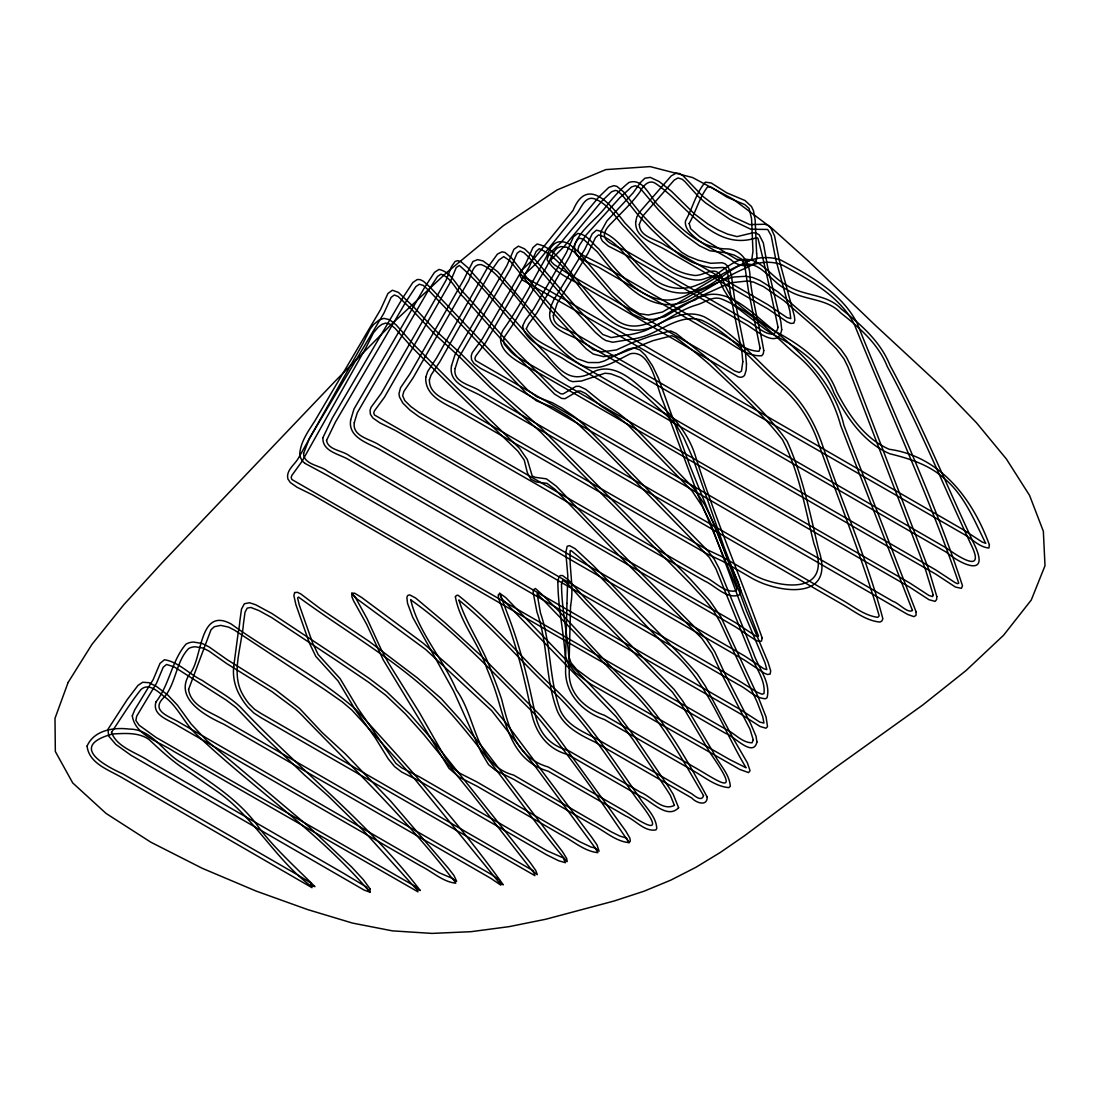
<?xml version="1.0" encoding="UTF-8"?>
<svg xmlns="http://www.w3.org/2000/svg" width="1100" height="1100" viewBox="0 0 1100 1100"><rect width="100%" height="100%" fill="white"/><g stroke="black" fill="none" stroke-linecap="round" stroke-linejoin="round"><path stroke-width="1.5" d="M304.81 463.293L327.511 475.461L740.451 713.872L760.018 726.44L765.944 728.214L767.511 726.619L766.081 717.008L758.354 697.414L720.706 616.632L709.665 600.531L690.855 579.755L541.393 428.326L491.219 383.969L461.175 353.98L435.971 330.921L413.737 307.01L398.393 292.394L392.384 290.221L387.956 293.452L380.655 309.403L314.655 421.272C308.248 431.255 300.768 441.526 299.75 453.695A8.195 4.73 60 0 0 304.81 463.293M522.624 325.971C525.896 344.369 553.355 351.106 567.132 361.322L935.633 574.076L955.433 587.056L961.4 588.349L962.5 585.86C933.515 496.389 891.784 410.933 857.216 323.4C842.009 293.26 809.518 275.303 780.588 259.971C768.776 255.97 755.109 256.946 744.219 263.161C724.213 271.92 705.925 283.594 687.335 294.91C649.454 314.215 619.41 274.409 598.826 248.93C592.281 243.416 586.96 234.396 577.789 233.434L573.471 236.803L566.294 252.821L533.651 309.114L525.442 320.1L522.624 325.971M689.164 223.534L690.676 228.772L699.93 236.926L736.45 259.201L745.704 261.154L749.513 260.631L751.933 258.61L752.964 251.212L751.534 218.419L749.072 208.423L744.879 204.669L726.894 197.12L711.7 187.454L707.616 186.835C699.531 197.34 695.888 211.75 689.164 223.534M87.093 746.048C88.963 763.895 109.766 770.179 123.049 778.236L311.988 887.673L310.558 882.764L296.464 874.225L123.021 774.001C100.045 763.579 70.537 745.346 112.846 733.934C124.933 733.398 138.517 732.119 148.94 739.447C161.81 751.41 174.653 763.455 189.819 772.544L217.36 791.574C253.756 817.025 274.601 858.371 309.925 885.266L314.93 886.614C295.996 867.625 275.798 849.626 259.353 828.204C239.965 800.442 210.76 782.444 183.219 763.84C163.928 754.091 152.983 729.025 129.236 729.08C113.74 727.128 94.05 730.125 87.093 746.048M526.268 328.79C534.16 342.457 554.125 348.095 567.119 357.101L935.715 569.91L955.226 582.711L957.591 583.715L958.76 583.151C928.606 495.11 888.841 410.272 854.15 323.895C839.657 296.024 808.225 278.891 781.275 264.509C770.041 260.728 757.075 261.745 746.749 267.657C725.629 276.416 707.176 289.877 687.129 300.561C648.904 317.391 617.939 277.901 597.41 252.01L583.577 239.36L579.755 238.191L578.174 238.934L575.204 243.361L569.594 256.52L536.882 312.95L528.619 324.005L526.268 328.79M566.94 603.446L565.634 656.301L568.274 664.084L575.616 672.87L590.824 684.186L739.832 769.464L748.55 772.599L750.062 770.701L747.395 762.836L733.178 738.334L705.389 686.125L697.098 673.681L678.123 652.63L593.519 565.771L575.149 548.707L569.498 545.641L567.188 546.246L565.799 552.558L567.834 576.001L566.94 603.446M570.584 605.646L569.223 657.525L570.982 662.764L576.606 669.391L590.893 680.02L729.63 759.523L746.102 767.786C723.497 730.345 709.101 686.538 676.761 655.751C639.678 622.834 609.675 581.377 570.941 550.467L570.171 550.674C568.989 568.7 574.2 587.359 570.584 605.646M188.554 689.466C190.836 706.31 211.104 712.112 223.726 719.936L491.026 874.253L499.84 880.344L500.803 885.143L490.944 878.419L223.754 724.157C205.04 715.715 173.126 698.019 189.929 673.585C202.538 659.491 198.66 606.004 231.248 624.058C272.209 653.689 318.629 676.197 356.4 710.023C407.605 766.109 459.264 823.13 503.264 884.826L498.974 882.393L414.893 779.254L351.945 710.105L342.196 701.827L325.091 689.893L234.603 630.204L228.566 627.096L220.729 625.377L214.308 626.725L211.008 629.777L188.554 689.466M742.816 361.735L741.469 371.126L739.186 372.487L734.456 370.851L715.77 358.765L569.58 274.587L554.207 264.619L551.1 261.594L551.018 259.765L563.901 246.716L601.769 201.19L611.531 191.799L615.381 190.41L617.306 190.877L622.064 194.893L638.096 215.105L651.007 228.896L670.986 247.94L681.395 256.314L691.996 262.199L702.419 265.788L712.071 268.001L723.25 267.451L725.931 268.95L727.815 274.01L731.032 297.729L741.854 351.326L742.816 361.735M746.46 363.811L746.199 370.054L744.686 375.018A12.953 7.48 60 0 1 737.99 376.709L590.7 290.757C576.125 280.926 556.05 275.316 547.058 259.586L548.969 253.921L560.904 242.591L598.812 197.024L608.85 187.385L613.855 185.653L616.921 186.395L623.549 191.881L639.664 212.204L655.545 229.02L681.766 252.34L688.201 256.218L698.225 260.205L710.586 263.285L722.122 262.762L725.079 263.794L727.966 266.42L731.294 274.739L734.594 298.856L745.415 352.44L746.46 363.811M561.523 584.224C561.674 614.254 569.993 643.706 569.195 673.819C569.388 694.705 585.929 708.991 604.368 715.261L692.01 765.861C717.64 780.202 743.628 800.91 710.683 753.734L683.086 707.204L672.402 692.12L584.994 602.786L567.531 583.523L562.691 580.25L561.523 584.224M557.879 581.845C557.92 612.109 566.362 641.781 565.565 672.114C566.156 695.173 583.536 712.497 604.436 719.51L691.982 770.055C703.808 776.435 714.986 786.404 728.791 787.628L730.304 786.39C729.602 773.492 718.369 763.537 713.185 752.139L682.908 701.264L674.011 689.288L586.369 599.692L568.7 580.209L562.691 575.616L560.34 575.506L558.869 576.909L557.879 581.845M756.607 253.261C759.729 269.376 738.939 268.001 731.197 259.944C716.705 250.841 700.013 244.351 688.586 231.069A9.515 5.5 60 0 1 685.52 220.866C692.56 208.395 696.053 192.679 705.402 182.146L711.246 182.999L726.715 192.816L745.003 200.516L751.492 206.525L753.5 210.829L755.164 220.11L756.607 253.261M549.711 313.06C548.433 329.271 567.559 333.259 578.49 339.817L946.344 552.2C962.349 565.524 990.866 577.926 973.871 543.551C946.041 484.096 921.36 423.06 889.996 365.31C880.44 341.454 860.984 324.637 841.376 309.127C826.801 293.37 803.742 296.601 786.72 285.202C770.055 277.173 757.9 252.01 736.354 261.415C722.824 268.097 712.03 279.826 697.469 284.831C681.134 292.119 660.88 287.76 648.835 274.519C630.493 261.374 619.671 234.836 596.406 230.202L592.24 233.778L584.842 249.301L553.822 299.75L551.43 305.154L549.711 313.06M916.094 611.848L916.011 615.368L913.921 616.66L907.651 614.419L495.962 376.337L480.562 368.349L473.894 363.413L471.556 359.728L471.212 355.905L472.216 352.784L482.377 338.772L514.965 282.343L525.773 263.519L532.923 247.61L537.048 244.021C554.524 247.5 564.41 266.186 575.864 278.479C587.744 292.531 599.225 307.175 614.048 318.34C641.286 341.014 668.649 307.161 694.567 300.245C724.996 280.28 753.376 315.343 776.009 331.952C806.107 356.812 834.941 386.018 843.934 425.453L916.094 611.848M553.341 315.521C553.135 328.254 570.46 329.368 578.435 335.582L946.385 548.02C958.265 556.504 986.191 575.204 970.901 544.28C943.154 484.99 918.541 424.132 887.274 366.547C878.226 343.599 859.361 327.704 840.62 312.812C826.21 297.536 803.426 300.96 786.816 289.465C770.385 282.48 759.412 256.988 738.636 266.021C725.202 272.814 714.354 284.405 699.834 289.396C682.289 297.22 660.756 292.05 647.845 277.998C630.273 265.471 620.056 240.928 598.62 234.877L595.416 237.71L588.129 253.041L557.109 303.49L553.341 315.521M703.519 795.589C701.924 802.202 694.705 795.974 691.817 793.801L594.577 737.66C581.46 731.184 566.885 724.68 560.381 710.559C548.886 679.456 551.389 644.504 540.457 612.92L537.075 593.56L626.051 685.85C659.45 716.251 680.941 757.24 703.519 795.589M707.19 797.032C707.355 807.043 695.791 802.629 691.749 797.968L594.619 741.895C580.099 735.034 564.754 727.114 557.645 711.755C545.16 680.144 548.268 644.256 536.938 611.999L533.156 592.556L533.514 589.71L535.425 588.5C567.793 617.471 595.348 652.919 627.357 682.688C661.581 714.532 685.149 756.525 707.19 797.032M635.704 221.788C634.769 238.452 654.266 243.004 665.651 249.865L767.924 308.921L787.174 321.901L790.886 323.441L793.801 323.166L794.805 320.224L794.406 316.195L779.322 260.48L774.565 235.978L770.674 227.59L767.621 225.101L764.555 224.249L749.815 224.606L733.122 216.906L716.1 206.429L702.914 196.433L682.55 175.244L679.14 173.442L676.074 173.209L671.261 175.89L639.581 212.19L636.804 216.961L635.704 221.788M639.334 224.317C639.54 237.518 657.126 239.181 665.596 245.63L768.048 304.782L786.94 317.556L790.776 318.587L789.855 311.025L775.83 259.71L771.169 235.606L767.704 229.474L750.75 229.226L729.616 219.134L705.457 202.812L698.418 196.597L684.888 181.569L682.192 179.259L677.985 177.939L674.163 180.139L642.689 216.191L639.334 224.317M425.769 377.217C424.641 396.22 445.211 403.961 459.099 411.166L705.787 553.149A140.415 81.07 60 0 0 709.61 555.087L722.356 561.096L753.418 579.067A139.576 80.589 60 0 0 763.909 583.811C793.237 594.413 834.006 594.481 818.551 549.326C809.861 512.957 802.574 475.489 787.188 441.389C766.659 412.252 738.911 389.098 713.872 364.045A431.447 249.095 60 0 0 703.711 355.259L676.033 333.341L670.574 330.921L650.788 336.036L631.909 342.87L616.399 349.938L601.906 351.918L593.148 349.731L584.183 342.375L555.418 310.956L527.656 278.657L511.459 257.84L504.955 252.45L502.013 251.845L497.461 254.059L487.382 267.905L436.728 357.72L427.694 371.484L425.769 377.217M429.399 379.871C429.082 395.794 448.14 400.166 459.058 406.931L705.622 548.859A137.266 79.255 60 0 0 709.321 550.729L722.178 556.779L755.384 575.836A137.266 79.255 60 0 0 763.331 579.315C793.87 590.26 831.133 588.706 814.014 543.826C805.035 508.75 799.287 471.652 782.375 439.519C760.829 412.129 734.883 388.465 709.596 364.623A460.047 265.609 60 0 0 702.9 358.875A388.135 224.084 60 0 0 692.216 350.103L675.991 337.549L671.839 335.72L653.043 340.643L615.739 355.245L603.446 356.62L593.285 354.035L586.286 348.879L579.507 341.935L547.566 306.721L509.974 260.837L503.69 256.616L498.712 260.15L490.627 271.7L439.973 361.501L431.007 375.141L429.399 379.871M132.303 715.798C135.135 735.391 159.431 741.702 174.006 751.548L417.959 891.839L416.171 886.916L156.049 737.44L139.081 725.202L135.877 720.431L136.689 716.169L156.585 683.086L163.199 667.26L166.554 664.455L174.336 666.957L226.201 700.081L236.019 707.465L258.252 730.758L304.343 774.881L327.8 795.575L363.715 830.926L415.649 888.374L420.255 890.505C368.143 822.181 298.897 769.436 240.309 707.011C229.006 696.273 214.968 689.15 202.194 680.391C189.282 674.3 178.722 661.966 164.45 659.752L160.009 663.382L153.271 679.401L134.833 709.679L132.303 715.798M912.436 610.473C907.789 613.8 898.769 603.006 892.98 601.342L475.612 360.553L474.911 358.476L475.599 356.345L485.609 342.581L529.072 267.218L536.112 251.488L539.22 248.724C580.319 265.897 600.93 351.147 656.48 325.38C669.749 318.134 682.179 309.127 696.836 304.851C704.852 302.61 712.401 295.886 721.16 298.843C745.745 308.674 765.765 326.906 784.987 344.63A304.343 175.711 60 0 0 795.149 353.815C817.96 371.951 833.099 397.788 840.744 425.659L912.436 610.473M322.905 437.69C322.19 452.059 340.326 454.066 349.745 460.254L738.402 684.64C747.464 688.971 755.109 698.321 765.518 698.748L767.03 697.744C771.141 682.165 758.175 667.727 753.582 653.428L718.96 568.15L714.271 559.171L708.276 551.293L584.499 425.301L574.585 416.859L561.908 408.072L552.269 402.737L536.621 396.688L527.395 389.799L430.457 287.623L423.514 281.311L420.186 279.647L417.257 279.51L412.857 282.507L403.013 297.44L332.269 418.151L322.905 437.69M326.521 440.467C328.144 450.285 342.939 450.409 349.663 455.991L738.457 680.46L757.309 692.299L762.025 694.21L763.964 693.591C765.793 679.484 754.71 666.957 750.53 653.964L715.935 568.769L709.431 557.494L599.899 444.895L577.074 423.143A122.719 70.854 60 0 0 567.848 416.171L552.681 407.165L536.717 400.964L526.405 393.277L429.069 290.716L423.266 285.409L419.279 284.24L415.896 286.605L406.257 301.235L335.541 421.891L326.521 440.467M740.534 590.067L739.53 594.852C726.825 599.83 715.426 585.723 704.509 580.91L419.018 416.707L409.998 410.163L402.806 403.026L399.547 397.059L398.956 393.772L400.538 387.75L409.956 373.918L463.884 279.455L472.931 261.511L477.606 259.627L483.051 260.975L497.736 271.782L556.985 341.481L568.727 352.55L577.184 358.614L588.087 362.546L598.868 362.56L603.982 361.089L628.018 349.168L633.848 347.793L639.87 349.951L645.411 355.259L652.534 365.901L658.474 378.276L689.274 464.255L727.293 557.796L738.251 582.216L740.534 590.067M736.876 588.473L736.409 590.769C724.57 593.533 714.739 581.185 704.55 576.716L419.086 412.541L410.836 406.56L404.772 400.592L402.655 395.711L403.879 391.38L413.188 377.712L467.17 283.154C471.556 277.31 471.611 263.532 481.277 264.619C491.466 268.496 498.836 277.214 505.643 285.368C530.86 311.039 548.79 345.482 580.264 364.444C597.822 373.725 614.969 361.199 630.382 353.732C651.324 349.278 656.741 388.231 663.135 401.692L698.321 495.839L736.876 588.473M233.709 666.449C232.609 676.596 234.85 686.895 239.979 695.709A40.508 23.389 60 0 0 247.665 706.915L253.866 713.048L261.002 717.654L534.875 875.641L533.266 870.76L260.947 713.405L254.54 709.28L249.356 704.151A35.379 20.419 60 0 1 242.646 694.375C232.375 676.252 239.071 654.679 241.794 635.401A121.522 70.153 60 0 0 243.458 623.741L245.011 612.274L247.184 608.121L250.827 607.447L259.05 610.638L271.741 617.623L337.851 661.402L368.913 682.454L385.825 695.296L405.281 713.804L423.926 734.621L472.12 794.049L532.868 871.53L537.281 874.651L535.741 870.457L530.227 862.661L431.791 739.255L409.86 714.051L386.65 691.68L369.311 678.507L338.113 657.36L271.947 613.539L255.626 604.739L249.508 602.745L244.379 603.749L241.491 609.125L239.827 621.211A117.961 68.104 60 0 1 238.219 632.527L233.709 666.449M370.095 888.938L369.944 892.183L364.127 890.079L131.051 755.301L115.83 744.411L108.721 736.106L107.938 729.327L127.174 699.669L138.009 685.382L142.684 682.275L148.926 682.674L156.351 686.373L167.75 694.98L177.43 705.155L191.07 723.938L206.772 740.616L307.986 825.921L351.478 866.827L363.399 879.711L370.095 888.938M303.559 453.489C303.751 464.846 320.334 465.245 327.442 471.212L740.52 709.706L759.852 722.122L763.964 723.058L762.781 716.87L757.226 702.268L720.046 621.995L713.322 610.294L704.976 599.775L689.549 582.931L540.141 431.558L490.132 387.365L460.006 357.294L434.734 334.18L412.39 310.159L398.104 296.45L394.24 295.006L391.119 297.385L383.941 313.115L309.389 438.46L303.559 453.489M936.829 596.585L936.609 599.569L935.082 601.356L929.06 599.748L909.508 587.043L537.707 372.377C522.844 364.1 491.741 351.766 503.016 330.137C519.461 307.065 532.414 281.572 546.315 256.96C549.051 250.346 552.668 241.299 561.275 241.684A26.606 15.359 60 0 1 569.25 244.104L578.476 251.996L613.126 292.449L629.777 307.615L639.306 313.596L648.285 315.012L662.516 312.015L694.224 293.439L722.617 280.115L733.893 277.007L746.171 276.265L752.84 277.544L759.866 280.445L777.727 291.706L821.851 329.684L840.895 349.387L846.505 357.266L850.905 366.204L928.537 568.906L936.829 596.585M458.947 600.174C466.703 625.226 483.285 647.212 491.672 672.348A313.252 180.854 60 0 1 496.897 685.891A318.202 183.714 60 0 1 501.696 699.476C508.75 727.884 516.409 757.749 548.144 766.961L625.914 811.855C658.611 834.433 660.11 828.107 636.556 798.531C609.868 761.035 585.365 721.229 551.196 689.824C520.382 660.852 491.604 626.423 458.947 600.174M111.526 732.325C116.696 747.326 136.62 752.593 149.078 761.008L343.901 873.482L366.41 887.013L369.944 892.183C318.931 832.067 252.436 787.779 195.69 733.741C184.566 723.236 178.571 708.455 166.856 698.555C159.926 693.729 149.545 681.684 140.951 689.562C130.13 703.092 121.124 718.08 111.526 732.325M350.666 420.021C347.779 437.47 367.868 443.011 379.789 449.529L744.15 659.89L764.197 673.131L767.484 674.479L770.124 674.08L770.701 670.945L768.102 662.406L746.707 611.559L715.179 526.24L704.633 504.584L694.1 488.675L628.994 421.547L618.599 413.256L601.673 402.243L585.777 389.359L579.109 386.279L575.905 386.389L563.09 393.951L560.752 393.772L555.362 390.418L513.535 348.343L465.369 294.511C456.638 286.454 451.467 271.837 438.941 269.445L434.5 272.374L424.614 287.444L353.966 409.09L350.666 420.021M354.283 422.661C352.151 436.947 371.002 439.024 379.734 445.294L744.232 655.737L763.964 668.786L766.838 669.611L764.981 662.764L743.559 611.875L710.298 522.294L702.048 506.055L692.202 491.164L627.976 424.999L618.227 417.23L601.232 406.175L585.502 393.415L580.346 390.995L577.995 391.091L565.001 398.681L561.646 398.42L554.592 394.103L512.036 351.312L463.788 297.399C455.895 290.249 451.426 277.571 440.908 274.189L437.525 276.499L427.859 291.225L357.28 412.761L354.283 422.661M933.144 594.743L932.607 596.612L928.867 595.416L909.59 582.876L519.461 358.325A41.14 23.746 60 0 1 511.335 352.303L504.377 344.382L503.442 341.014L504.694 336.6L513.975 322.974L546.714 266.599L553.987 251.611L557.191 248.022L560.89 246.565L567.05 247.28L574.159 251.996L611.861 295.666L632.72 314.077L643.335 319.151L653.166 319.44L664.854 316.594L696.754 297.935L730.276 282.824L747.601 280.968L753.679 282.123L763.496 286.605L783.97 300.657L814.138 326.879L836.303 348.769L843.975 358.861L847.825 366.685L925.348 569.099L933.144 594.743M455.386 596.832C459.951 622.352 478.899 643.445 486.75 668.305A301.771 174.226 60 0 1 492.03 681.601C505.409 715.33 506.715 759.027 548.212 771.21L625.859 816.035C635.621 820.256 644.683 831.971 655.875 829.909L656.755 828.492C656.26 815.801 644.71 806.754 638.674 796.331C611.765 758.45 586.946 718.327 552.475 686.634C520.561 657.03 492.277 621.995 458.026 595.237L456.335 595.457L455.386 596.832M753.266 739.874L752.056 742.789C742.115 742.885 734.635 733.164 725.862 729.286L291.899 479.531L291.17 477.538L291.844 475.434L301.854 461.615L366.053 347.49L373.368 332.901L378.317 327.058L381.934 324.335L385.674 323.111L389.757 324.032L394.9 328.157L411.551 346.857L454.974 390.335L517.962 451.234L524.246 460.13L527.354 472.684L530.832 479.188L536.346 481.979L546.975 483.354L555.17 489.541L617.072 553.52L701.855 638.426L711.975 652.891L722.315 675.249L749.98 729.149L753.266 739.874M756.938 741.964C753.239 758.216 733.549 735.515 725.821 733.48L312.868 495.069L297.165 487.314L290.304 482.529L287.856 478.885C285.863 470.085 294.924 464.681 298.609 457.806L362.766 343.791L370.123 329.106L373.601 324.514L379.349 319.853L383.928 318.381L389.565 319.688L396.124 324.885L412.885 343.709L456.211 387.076L519.571 448.388L527.312 459.539L532.207 475.942L535.219 477.317L546.398 478.844L556.352 486.241L595.65 527.244L706.53 639.059L714.739 651.75L725.148 674.245L750.695 723.773L756.016 736.202L756.938 741.964M451.536 365.709C448.03 383.226 468.408 388.891 480.301 395.354L841.803 604.065C853.944 610.857 865.604 620.744 879.89 622.05L881.801 621.074L882.86 618.777C867.157 558.869 841.431 501.215 821.508 442.379C813.34 420.007 800.704 398.791 782.183 383.46C756.869 360.882 734.484 333.451 704.371 316.882C683.691 307.78 663.438 322.382 645.398 330.522A285.368 164.752 60 0 1 640.035 332.255A271.562 156.791 60 0 1 631.661 334.317L611.215 337.549L602.731 334.455L577.197 308.234L530.805 254.788L524.507 248.82L518.361 246.153L513.906 249.329L506.853 265.691L454.987 354.805L451.536 365.709M455.139 368.459C452.43 382.814 471.611 384.862 480.246 391.105L841.844 599.871C853.366 606.334 864.339 615.574 877.773 617.348L879.189 615.876C861.671 555.789 837.402 497.296 816.64 438.089C808.514 417.01 795.369 397.98 777.727 383.735C753.088 362.464 731.954 334.331 701.827 320.265C681.244 313.61 663.094 329.684 644.999 336.036A285.038 164.56 60 0 1 636.57 338.374L612.7 342.265L605.894 340.546L602.36 338.429L595.361 332.365L575.671 311.176L529.389 257.854L523.971 252.711L520.107 250.965L517.082 253.248L510.166 269.363L458.288 358.49L455.139 368.459M985.641 543.207L982.286 542.107L963.023 529.567L545.861 288.722L524.411 277.214L524.893 274.175L536.965 262.817L576.166 214.404C581.254 208.409 584.842 195.044 595.155 199.031C607.681 204.064 614.941 216.178 623.411 225.954C643.926 246.579 662.805 275.413 693.839 279.785A49.115 28.353 60 0 0 703.67 279.056L712.594 275.99L717.681 276.554L723.814 289.809L733.232 304.755L764.899 329.051A317.625 183.384 60 0 0 773.699 334.84C798.806 347.834 823.804 365.076 833.91 392.837C846.56 417.257 863.541 442.489 889.707 453.736C909.425 458.562 929.541 464.874 944.886 478.981C964.59 495.688 974.38 520.685 985.641 543.207M778.058 327.374C773.768 344.245 754.531 323.895 746.281 320.265L627.756 251.831C613.305 244.104 593.464 240.433 611.765 222.791C621.431 212.685 631.936 203.17 640.049 191.716C642.964 185.817 649.33 178.516 656.205 183.906C686.538 204.462 714.093 252.505 756.718 237.641L757.941 238.329C765.394 267.465 771.87 297.743 778.058 327.374M781.715 329.697C778.058 350.061 755.466 329.904 746.24 324.445L627.811 256.08L608.314 246.056L602.374 241.051L600.724 237.751L600.751 232.059L606.911 220.921L633.16 192.816L640.599 182.38L644.889 178.241L650.251 177.375L659.12 181.528L671.413 191.221L694.389 213.895L707.754 223.919L717.668 229.721L727.581 234.121L737 236.61L752.744 232.856L755.893 232.966L759.165 234.809L763.331 242.949L767.676 267.176L780.876 321.887L781.715 329.697M763.758 350.529L763.276 353.801L761.764 355.754C746.487 356.744 733.521 344.451 720.541 337.659L601.59 268.991C591.731 262.721 569.209 258.349 575.644 242.385C582.821 227.452 597.602 218.295 607.173 205.123C613.717 196.914 620.675 188.98 628.966 182.476C644.023 177.292 650.361 199.279 660.041 206.979C678.741 226.036 699.119 249.301 728.035 248.916C742.527 250.236 750.186 263.835 750.008 277.406C752.455 302.156 759.729 326.109 763.758 350.529M760.086 348.329L759.014 351.312C744.769 350.9 732.779 339.996 720.569 333.479L601.521 264.743L582.23 254.884L578.421 251.776L577.885 249.7L579.013 245.96L585.901 235.235L619.822 197.725L631.592 186.931L635.47 185.735L639.664 187.701L658.584 209.99L671.729 223.396L685.314 235.428L699.394 245.74L709.981 250.786L726.234 252.835L734.195 255.104L741.785 259.243L744.989 267.107L748.412 290.386L760.086 348.329M989.409 544.899L988.914 548.02C978.904 547.181 971.561 538.285 962.926 533.72L522.885 280.28L520.396 276.636L520.327 272.951L521.702 270.27L533.94 258.72L573.059 210.416C587.592 174.859 611.49 205.673 625.089 223.176C644.848 242.853 662.736 270.834 692.491 275.096C702.116 277.832 713.859 264.468 720.885 275.688C724.446 283.566 727.581 291.665 732.559 298.843C742.308 308.55 754.133 316.607 765.229 325.05A309.829 178.887 60 0 0 773.85 330.715C800.25 344.272 825.963 362.835 836.729 391.779C848.65 414.783 864.545 438.707 889.24 449.295C940.527 456.308 972.702 499.18 989.409 544.899M758.436 635.91L757.556 636.68L755.287 635.759L735.639 622.724L374.454 414.975L373.739 412.995L374.413 410.905L384.505 397.169L449.419 283.827L456.266 267.548L459.305 265.471C490.806 292.724 514.841 329.45 545.696 358.036L561.784 374.866L569.388 380.518L572.715 381.672L581.405 381.04L605.014 373.216L610.748 373.794L620.757 377.589L637.464 388.603L671.014 419.513L676.638 425.879L683.416 436.934L692.739 457.848L724.268 547.539L758.436 635.91M762.19 638.055L761.475 641.08L758.835 641.451L755.535 640.118L735.543 626.876L395.491 430.54L379.748 422.771L372.873 417.973L370.411 414.315L370.026 410.465L371.03 407.344L381.288 393.346L446.105 280.156L451.495 266.613L455.098 261.442L457.751 260.645L460.955 261.731L467.569 267.41L524.618 331.403L546.535 354.393C561.096 372.391 572.303 384.326 594.811 371.168C615.216 362.587 634.796 381.659 648.505 394.68C669.144 411.647 688.243 431.118 695.888 457.559C715.261 518.678 740.836 577.789 762.19 638.055M294.663 592.556L293.879 595.623L295.886 604.601L309.43 643.156L315.81 656.411L338.14 681.038L355.355 709.912L375.114 737.646L388.3 758.918L394.57 766.562L401.651 772.021L419.499 781.069L546.783 854.879L558.621 860.736L565.386 862.702L563.283 857.931L546.755 850.644L419.43 776.82L401.803 767.896L395.78 763.263L357.638 707.933L340.134 678.659L318.189 654.582L312.593 642.909L299.214 604.821L297.605 597.905L298.512 597.066C350.391 635.154 408.609 666.902 452.251 715.082C493.034 761.874 527.23 814.399 567.023 861.657L566.761 858.646L562.567 851.812L484.289 749.402L460.061 719.469L441.004 698.404L417.189 677.793L369.078 641.355L320.636 608.919L300.768 593.931L297.413 592.309L294.663 592.556M155.953 701.979C151.772 715.605 169.414 720.032 178.062 725.835L421.011 866.099C432.41 871.764 442.846 881.843 455.771 883.204L452.884 878.639L439.464 872.864L178.076 721.628C167.626 715.77 149.779 710.188 164.697 696.685C176.096 682.632 176.137 661.416 188.623 648.574A38.899 22.454 60 0 1 195.222 646.773L203.032 648.065L209.041 651.118L226.82 663.671L271.92 691.611L295.391 709.129A77.742 44.88 60 0 1 304.879 718.286C355.52 770.564 408.361 821.232 452.732 879.189L456.665 881.348L453.942 875.449L448.236 868.106L390.527 800.965L345.331 753.885L322.094 732.504L299.668 708.565L275.66 689.934L227.054 659.601L209.192 646.993L202.345 643.527L193.504 642.056A44.055 25.438 60 0 0 186.051 644.091C171.82 660.275 169.551 684.626 155.953 701.979M68.104 682.467L55 718.341L55.33 751.506L72.724 782.939L106.054 813.423L150.755 842.16L202.304 868.326L256.135 891.082L307.725 909.617L352.536 923.093L392.411 930.861L432.011 933.405L471.006 931.686L509.039 926.654L545.765 919.242L613.91 901.065L643.954 891.247L670.89 880.096L695.901 867.295L720.156 852.555L744.824 835.546L835.643 767.442L922.735 705.018L965.992 670.587L1003.558 635.264L1031.277 599.995L1045 565.716L1043.35 531.259L1029.559 495.399L1006.376 458.989L976.566 422.881L942.893 387.942L874.995 325.009L808.088 260.796L771.567 227.975L733.04 199.114L692.546 177.54L650.127 166.595L605.825 169.606L557.205 189.887L503.47 225.583L446.999 272.278L390.184 325.531L335.404 380.916L161.246 563.668L123.887 604.601L91.96 644.366L68.104 682.467M410.74 599.844C418.303 632.555 443.314 659.148 456.418 690.016C476.712 718.039 474.953 764.789 513.604 775.074L611.339 831.875L620.015 836.151L626.505 838.021L629.104 842.641L630.314 841.115L629.888 838.159L625.845 831.201L555.651 734.071L540.306 715.371L481.635 656.274L444.936 622.683L415.553 597.96L409.654 594.866L407.688 595.471L406.862 597.534L407.536 603.309L412.72 617.293L453.64 691.13L481.223 752.428L488.579 764.651L495.44 770.289L513.686 779.322L593.477 825.399C605.041 831.27 615.794 841.5 629.104 842.641C599.582 799.109 569.539 755.287 535.673 714.945C495.522 675.496 456.582 632.239 410.74 599.844M678.618 807.716C667.356 819.638 651.901 801.295 641.025 796.744L568.191 754.696C544.913 748.399 533.816 729.63 530.379 706.901C524.054 676.803 516.794 646.841 505.808 618.021L498.644 598.304L498.204 595.072L499.757 593.299L505.656 597.52L614.914 710.449L635.374 737.756L668.717 787.146L673.2 794.31L678.618 807.716M674.396 805.379C662.434 811.456 651.461 796.675 641.053 792.55L568.123 750.434C546.067 744.274 537.171 729.149 533.816 707.479C527.464 677.188 520.107 647.048 509.08 618.049L499.757 593.299L501.737 598.579L616.192 716.787L633.188 739.874L666.394 789.044L670.354 795.341L674.396 805.379M355.603 597.919L351.849 593.244L354.654 593.202L361.584 597.424L422.922 642.991L449.982 666.737L493.13 707.63L505.587 722.452L591.621 837.128L597.025 844.951L599.087 851.221L595.251 848.031L535.769 767.154L491.741 710.737L425.631 649.454L355.603 597.919M595.293 848.018L590.947 847.014L580.016 841.857L476.946 781.963L459.209 772.942L453.269 768.405L445.816 758.697L419.361 712.484L388.259 662.626L381.439 650.072L367.098 618.709L355.534 597.671L351.849 593.244L351.931 596.86L353.554 600.779L366.699 624.415L383.226 659.876L448.938 768.281L459.071 777.067L477.001 786.211L562.031 835.299C573.636 841.376 584.444 851.29 597.822 852.665L595.293 848.018"/></g></svg>
